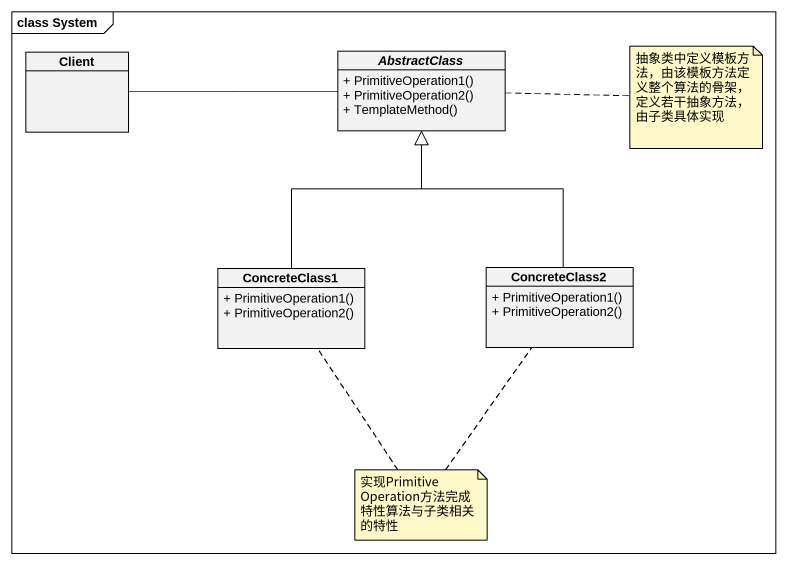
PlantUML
@startuml
mainframe class System
hide circle
hide empty members
skinparam classAttributeIconSize 0
class Client
abstract class AbstractClass {
  + PrimitiveOperation1()
  + PrimitiveOperation2()
  + TemplateMethod()
}
class ConcreteClass1 {
  + PrimitiveOperation1()
  + PrimitiveOperation2()
}
class ConcreteClass2 {
  + PrimitiveOperation1()
  + PrimitiveOperation2()
}
Client -right- AbstractClass
ConcreteClass1 -up-|> AbstractClass
ConcreteClass2 -up-|> AbstractClass
note right of AbstractClass : 抽象类中定义模板方法，由该模板方法定义整个算法的骨架，定义若干抽象方法，由子类具体实现
note as N2
  实现PrimitiveOperation方法完成特性算法与子类相关的特性
end note
N2 .. ConcreteClass1
N2 .. ConcreteClass2
@enduml
